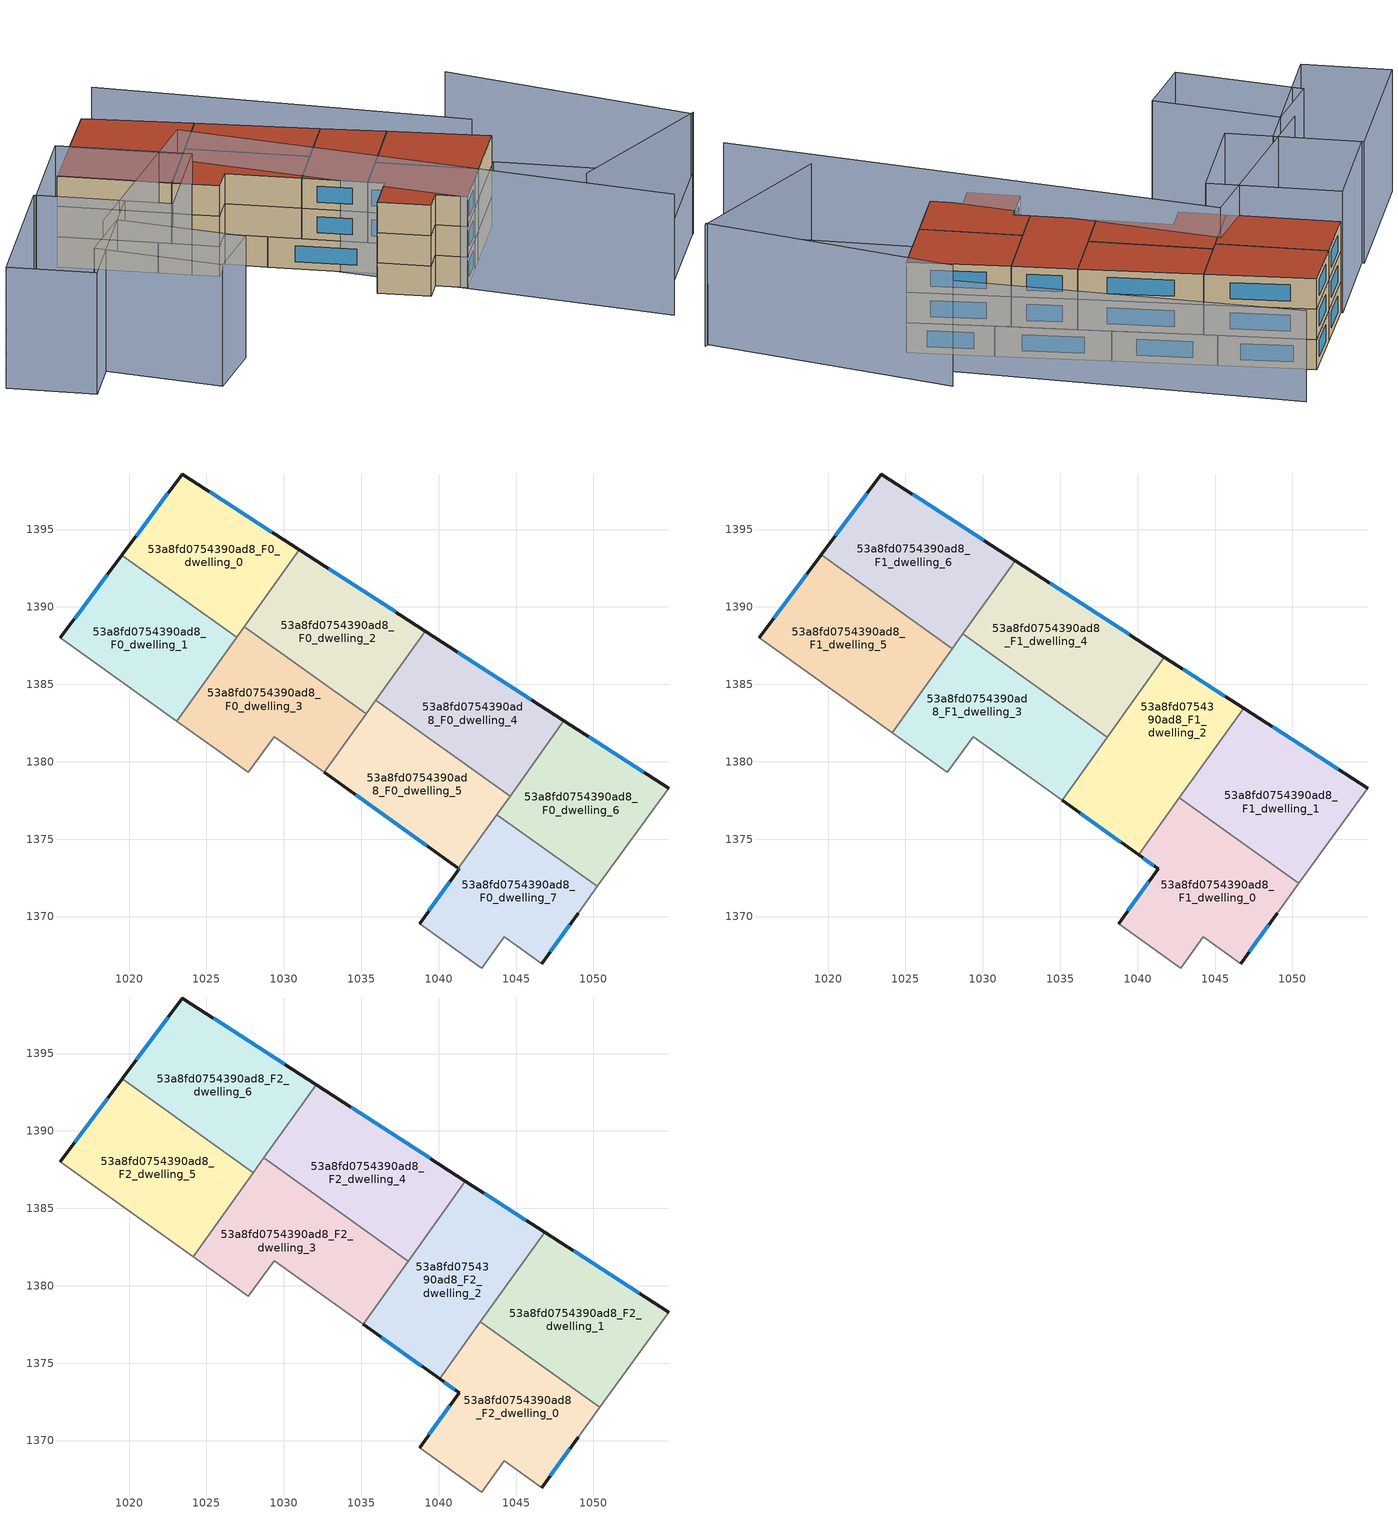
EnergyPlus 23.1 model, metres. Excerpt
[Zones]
53a8fd0754390ad8_F0_dwelling_0
 floor ground (EU_floor_Construction): 1031.01,1393.69 1026.97,1388.03 1019.54,1393.34 1023.43,1398.59 z0
 wall outside (EU_wall_Construction): 1031.01,1393.69 1023.43,1398.59 1019.54,1393.34 z0:3
 wall to 53a8fd0754390ad8_F0_dwelling_1 (EU_wall_Construction): 1019.54,1393.34 1026.97,1388.03 z0:3
 wall to 53a8fd0754390ad8_F0_dwelling_2 (EU_wall_Construction): 1027.46,1388.72 1031.01,1393.69 z0:3
 wall to 53a8fd0754390ad8_F0_dwelling_3 (EU_wall_Construction): 1026.97,1388.03 1027.46,1388.72 z0:3
 window (EU_Window_Construction): 1022.52,1397.35 1020.45,1394.57 / 1029.23,1394.84 1025.21,1397.44 z0.7:2.3
53a8fd0754390ad8_F0_dwelling_1
 floor ground (EU_floor_Construction): 1026.97,1388.03 1023.1,1382.62 1015.57,1388 1019.54,1393.34 z0
 wall outside (EU_wall_Construction): 1019.54,1393.34 1015.57,1388 z0:3
 wall adiabatic (EU_wall_Construction): 1015.57,1388 1023.1,1382.62 z0:3
 wall to 53a8fd0754390ad8_F0_dwelling_3 (EU_wall_Construction): 1023.1,1382.62 1026.97,1388.03 z0:3
 window (EU_Window_Construction): 1018.61,1392.09 1016.5,1389.25 z0.7:2.3
 ceiling adiabatic (EU_roof_Construction): 1023.1,1382.62 1026.97,1388.03 1019.54,1393.34 1015.57,1388 z3
53a8fd0754390ad8_F0_dwelling_2
 floor ground (EU_floor_Construction): 1039.13,1388.44 1035.32,1383.11 1027.46,1388.72 1031.01,1393.69 z0
 wall outside (EU_wall_Construction): 1039.13,1388.44 1031.01,1393.69 z0:3
 wall to 53a8fd0754390ad8_F0_dwelling_3 (EU_wall_Construction): 1027.46,1388.72 1035.32,1383.11 z0:3
 wall to 53a8fd0754390ad8_F0_dwelling_4 (EU_wall_Construction): 1035.94,1383.98 1039.13,1388.44 z0:3
 wall to 53a8fd0754390ad8_F0_dwelling_5 (EU_wall_Construction): 1035.32,1383.11 1035.94,1383.98 z0:3
 window (EU_Window_Construction): 1037.22,1389.68 1032.92,1392.46 z0.7:2.3
53a8fd0754390ad8_F0_dwelling_3
 floor ground (EU_floor_Construction): 1035.32,1383.11 1032.61,1379.32 1029.38,1381.62 1027.72,1379.32 1025.64,1380.79 1023.1,1382.62 1027.46,1388.72 z0
 wall adiabatic (EU_wall_Construction): 1023.1,1382.62 1025.64,1380.79 1027.72,1379.32 1029.38,1381.62 1032.61,1379.32 z0:3
 wall to 53a8fd0754390ad8_F0_dwelling_5 (EU_wall_Construction): 1032.61,1379.32 1035.32,1383.11 z0:3
53a8fd0754390ad8_F0_dwelling_4
 floor ground (EU_floor_Construction): 1048.09,1382.65 1044.61,1377.78 1035.94,1383.98 1039.13,1388.44 z0
 wall outside (EU_wall_Construction): 1048.09,1382.65 1039.13,1388.44 z0:3
 wall to 53a8fd0754390ad8_F0_dwelling_5 (EU_wall_Construction): 1035.94,1383.98 1044.61,1377.78 z0:3
 wall to 53a8fd0754390ad8_F0_dwelling_6 (EU_wall_Construction): 1044.61,1377.78 1048.09,1382.65 z0:3
 window (EU_Window_Construction): 1045.99,1384.01 1041.23,1387.08 z0.7:2.3
 ceiling adiabatic (EU_roof_Construction): 1044.61,1377.78 1048.09,1382.65 1046.84,1383.46 1043.4,1378.65 z3
53a8fd0754390ad8_F0_dwelling_5
 floor ground (EU_floor_Construction): 1044.61,1377.78 1041.28,1373.11 1032.61,1379.32 1035.94,1383.98 z0
 wall outside (EU_wall_Construction): 1032.61,1379.32 1041.28,1373.11 z0:3
 wall to 53a8fd0754390ad8_F0_dwelling_7 (EU_wall_Construction): 1041.28,1373.11 1043.76,1376.59 z0:3
 wall to 53a8fd0754390ad8_F0_dwelling_6 (EU_wall_Construction): 1043.76,1376.59 1044.61,1377.78 z0:3
 window (EU_Window_Construction): 1034.64,1377.86 1039.24,1374.57 z0.7:2.3
53a8fd0754390ad8_F0_dwelling_6
 floor ground (EU_floor_Construction): 1054.85,1378.29 1050.26,1371.95 1043.76,1376.59 1048.09,1382.65 z0
 wall outside (EU_wall_Construction): 1054.85,1378.29 1048.09,1382.65 z0:3
 wall adiabatic (EU_wall_Construction): 1050.26,1371.95 1054.85,1378.29 z0:3
 wall to 53a8fd0754390ad8_F0_dwelling_7 (EU_wall_Construction): 1043.76,1376.59 1050.26,1371.95 z0:3
 window (EU_Window_Construction): 1053.26,1379.31 1049.68,1381.63 z0.7:2.3
53a8fd0754390ad8_F0_dwelling_7
 floor ground (EU_floor_Construction): 1050.26,1371.95 1049.01,1370.23 1046.67,1366.95 1044.22,1368.7 1042.77,1366.68 1038.78,1369.54 1041.33,1373.08 1041.28,1373.11 1043.76,1376.59 z0
 wall outside (EU_wall_Construction): 1041.28,1373.11 1041.33,1373.08 1038.78,1369.54 / 1046.67,1366.95 1049.01,1370.23 z0:3
 wall adiabatic (EU_wall_Construction): 1038.78,1369.54 1042.77,1366.68 1044.22,1368.7 1046.67,1366.95 / 1049.01,1370.23 1050.26,1371.95 z0:3
 window (EU_Window_Construction): 1040.73,1372.24 1039.37,1370.37 / 1041.29,1373.1 1041.32,1373.08 / 1047.22,1367.72 1048.46,1369.46 z0.7:2.3
53a8fd0754390ad8_F1_dwelling_0
 floor to 53a8fd0754390ad8_F0_dwelling_7 (EU_floor_Construction): 1050.26,1371.95 1049.01,1370.23 1046.67,1366.95 1044.22,1368.7 1042.77,1366.68 1038.78,1369.54 1041.33,1373.08 1041.28,1373.11 1043.76,1376.59 z3
 floor to 53a8fd0754390ad8_F0_dwelling_5 (EU_floor_Construction): 1043.91,1376.79 1041.28,1373.11 1040.06,1373.98 1042.69,1377.66 z3
 floor to 53a8fd0754390ad8_F0_dwelling_6 (EU_floor_Construction): 1050.4,1372.15 1050.26,1371.95 1043.76,1376.59 1043.91,1376.79 z3
 wall outside (EU_wall_Construction): 1040.06,1373.98 1041.33,1373.08 1038.78,1369.54 / 1046.67,1366.95 1049.01,1370.23 z3:6
 wall adiabatic (EU_wall_Construction): 1038.78,1369.54 1042.77,1366.68 1044.22,1368.7 1046.67,1366.95 / 1049.01,1370.23 1050.4,1372.15 z3:6
 wall to 53a8fd0754390ad8_F1_dwelling_1 (EU_wall_Construction): 1050.4,1372.15 1042.69,1377.66 z3:6
 wall to 53a8fd0754390ad8_F1_dwelling_2 (EU_wall_Construction): 1042.69,1377.66 1040.06,1373.98 z3:6
 window (EU_Window_Construction): 1040.73,1372.24 1039.37,1370.37 / 1040.36,1373.77 1041.03,1373.29 / 1047.22,1367.72 1048.46,1369.46 z3.7:5.3
53a8fd0754390ad8_F1_dwelling_1
 floor to 53a8fd0754390ad8_F0_dwelling_6 (EU_floor_Construction): 1054.85,1378.29 1050.4,1372.15 1043.91,1376.79 1048.09,1382.65 z3
 floor to 53a8fd0754390ad8_F0_dwelling_5 (EU_floor_Construction): 1044.61,1377.78 1043.91,1376.79 1042.69,1377.66 1043.4,1378.65 z3
 floor adiabatic (EU_floor_Construction): 1048.09,1382.65 1044.61,1377.78 1043.4,1378.65 1046.84,1383.46 z3
 wall outside (EU_wall_Construction): 1054.85,1378.29 1046.84,1383.46 z3:6
 wall adiabatic (EU_wall_Construction): 1050.4,1372.15 1054.85,1378.29 z3:6
 wall to 53a8fd0754390ad8_F1_dwelling_2 (EU_wall_Construction): 1046.84,1383.46 1042.69,1377.66 z3:6
 window (EU_Window_Construction): 1052.97,1379.5 1048.72,1382.25 z3.7:5.3
53a8fd0754390ad8_F1_dwelling_2
 floor to 53a8fd0754390ad8_F0_dwelling_4 (EU_floor_Construction): 1046.84,1383.46 1043.4,1378.65 1038.46,1382.18 1041.73,1386.76 z3
 floor to 53a8fd0754390ad8_F0_dwelling_5 (EU_floor_Construction): 1043.4,1378.65 1040.06,1373.98 1035.12,1377.51 1038.46,1382.18 z3
 wall outside (EU_wall_Construction): 1046.84,1383.46 1041.73,1386.76 / 1035.12,1377.51 1040.06,1373.98 z3:6
 wall to 53a8fd0754390ad8_F1_dwelling_4 (EU_wall_Construction): 1041.73,1386.76 1038.03,1381.59 z3:6
 wall to 53a8fd0754390ad8_F1_dwelling_3 (EU_wall_Construction): 1038.03,1381.59 1035.12,1377.51 z3:6
 window (EU_Window_Construction): 1045.64,1384.24 1042.93,1385.99 / 1036.28,1376.69 1038.9,1374.81 z3.7:5.3
53a8fd0754390ad8_F1_dwelling_3
 floor to 53a8fd0754390ad8_F0_dwelling_3 (EU_floor_Construction): 1035.32,1383.11 1032.61,1379.32 1029.38,1381.62 1027.72,1379.32 1025.64,1380.79 1024.14,1381.87 1028.5,1387.98 z3
 floor to 53a8fd0754390ad8_F0_dwelling_5 (EU_floor_Construction): 1038.03,1381.59 1035.12,1377.51 1032.61,1379.32 1035.32,1383.11 1035.52,1383.39 z3
 floor to 53a8fd0754390ad8_F0_dwelling_2 (EU_floor_Construction): 1035.52,1383.39 1035.32,1383.11 1028.5,1387.98 1028.7,1388.25 z3
 wall adiabatic (EU_wall_Construction): 1024.14,1381.87 1025.64,1380.79 1027.72,1379.32 1029.38,1381.62 1035.12,1377.51 z3:6
 wall to 53a8fd0754390ad8_F1_dwelling_4 (EU_wall_Construction): 1038.03,1381.59 1028.7,1388.25 z3:6
 wall to 53a8fd0754390ad8_F1_dwelling_5 (EU_wall_Construction): 1028.02,1387.3 1024.14,1381.87 z3:6
 wall to 53a8fd0754390ad8_F1_dwelling_6 (EU_wall_Construction): 1028.7,1388.25 1028.02,1387.3 z3:6
53a8fd0754390ad8_F1_dwelling_4
 floor to 53a8fd0754390ad8_F0_dwelling_2 (EU_floor_Construction): 1039.13,1388.44 1035.52,1383.39 1028.7,1388.25 1032.09,1392.99 z3
 floor to 53a8fd0754390ad8_F0_dwelling_4 (EU_floor_Construction): 1041.73,1386.76 1038.46,1382.18 1035.94,1383.98 1039.13,1388.44 z3
 floor to 53a8fd0754390ad8_F0_dwelling_5 (EU_floor_Construction): 1038.46,1382.18 1038.03,1381.59 1035.52,1383.39 1035.94,1383.98 z3
 wall outside (EU_wall_Construction): 1041.73,1386.76 1032.09,1393 z3:6
 wall to 53a8fd0754390ad8_F1_dwelling_6 (EU_wall_Construction): 1032.09,1393 1028.7,1388.25 z3:6
 window (EU_Window_Construction): 1039.47,1388.23 1034.35,1391.53 z3.7:5.3
53a8fd0754390ad8_F1_dwelling_5
 floor to 53a8fd0754390ad8_F0_dwelling_0 (EU_floor_Construction): 1026.98,1388.05 1026.97,1388.03 1019.54,1393.34 1019.55,1393.36 z3
 floor to 53a8fd0754390ad8_F0_dwelling_3 (EU_floor_Construction): 1028.02,1387.3 1024.14,1381.87 1023.1,1382.62 1026.98,1388.05 z3
 floor adiabatic (EU_floor_Construction): 1026.98,1388.05 1023.1,1382.62 1015.57,1388 1019.54,1393.34 1026.97,1388.03 z3
 wall outside (EU_wall_Construction): 1019.55,1393.36 1015.57,1388 z3:6
 wall to 53a8fd0754390ad8_F1_dwelling_6 (EU_wall_Construction): 1028.02,1387.3 1019.55,1393.36 z3:6
 wall adiabatic (EU_wall_Construction): 1015.57,1388 1024.14,1381.87 z3:6
 window (EU_Window_Construction): 1018.62,1392.1 1016.51,1389.25 z3.7:5.3
53a8fd0754390ad8_F1_dwelling_6
 floor to 53a8fd0754390ad8_F0_dwelling_0 (EU_floor_Construction): 1031.01,1393.69 1026.98,1388.05 1019.55,1393.36 1023.43,1398.59 z3
 floor to 53a8fd0754390ad8_F0_dwelling_3 (EU_floor_Construction): 1028.5,1387.98 1028.02,1387.3 1026.98,1388.05 1027.46,1388.72 z3
 floor to 53a8fd0754390ad8_F0_dwelling_2 (EU_floor_Construction): 1032.09,1392.99 1028.5,1387.98 1027.46,1388.72 1031.01,1393.69 z3
 wall outside (EU_wall_Construction): 1032.09,1393 1023.43,1398.59 1019.55,1393.36 z3:6
 window (EU_Window_Construction): 1022.52,1397.36 1020.46,1394.58 / 1030.06,1394.31 1025.47,1397.27 z3.7:5.3
53a8fd0754390ad8_F2_dwelling_0
 floor to 53a8fd0754390ad8_F1_dwelling_0 (EU_floor_Construction): 1050.4,1372.15 1049.01,1370.23 1046.67,1366.95 1044.22,1368.7 1042.77,1366.68 1038.78,1369.54 1041.33,1373.08 1040.06,1373.98 1042.69,1377.66 z6
 wall outside (EU_wall_Construction): 1040.06,1373.98 1041.33,1373.08 1038.78,1369.54 / 1046.67,1366.95 1049.01,1370.23 z6:9
 wall adiabatic (EU_wall_Construction): 1038.78,1369.54 1042.77,1366.68 1044.22,1368.7 1046.67,1366.95 / 1049.01,1370.23 1050.4,1372.15 z6:9
 wall to 53a8fd0754390ad8_F2_dwelling_1 (EU_wall_Construction): 1050.4,1372.15 1042.69,1377.66 z6:9
 wall to 53a8fd0754390ad8_F2_dwelling_2 (EU_wall_Construction): 1042.69,1377.66 1040.06,1373.98 z6:9
 window (EU_Window_Construction): 1040.73,1372.24 1039.37,1370.37 / 1040.36,1373.77 1041.03,1373.29 / 1047.22,1367.72 1048.46,1369.46 z6.7:8.3
 roof outside (EU_roof_Construction): 1046.67,1366.95 1049.01,1370.23 1050.4,1372.15 1042.69,1377.66 1040.06,1373.98 1041.33,1373.08 1038.78,1369.54 1042.77,1366.68 1044.22,1368.7 z9
53a8fd0754390ad8_F2_dwelling_1
 floor to 53a8fd0754390ad8_F1_dwelling_1 (EU_floor_Construction): 1054.85,1378.29 1050.4,1372.15 1042.69,1377.66 1046.84,1383.46 z6
 wall outside (EU_wall_Construction): 1054.85,1378.29 1046.84,1383.46 z6:9
 wall adiabatic (EU_wall_Construction): 1050.4,1372.15 1054.85,1378.29 z6:9
 wall to 53a8fd0754390ad8_F2_dwelling_2 (EU_wall_Construction): 1046.84,1383.46 1042.69,1377.66 z6:9
 window (EU_Window_Construction): 1052.97,1379.5 1048.72,1382.25 z6.7:8.3
 roof outside (EU_roof_Construction): 1050.4,1372.15 1054.85,1378.29 1046.84,1383.46 1042.69,1377.66 z9
53a8fd0754390ad8_F2_dwelling_2
 floor to 53a8fd0754390ad8_F1_dwelling_2 (EU_floor_Construction): 1046.84,1383.46 1040.06,1373.98 1035.12,1377.51 1041.73,1386.76 z6
 wall outside (EU_wall_Construction): 1046.84,1383.46 1041.73,1386.76 / 1035.12,1377.51 1040.06,1373.98 z6:9
 wall to 53a8fd0754390ad8_F2_dwelling_4 (EU_wall_Construction): 1041.73,1386.76 1038.03,1381.59 z6:9
 wall to 53a8fd0754390ad8_F2_dwelling_3 (EU_wall_Construction): 1038.03,1381.59 1035.12,1377.51 z6:9
 window (EU_Window_Construction): 1045.64,1384.24 1042.93,1385.99 / 1036.28,1376.69 1038.9,1374.81 z6.7:8.3
 roof outside (EU_roof_Construction): 1040.06,1373.98 1046.84,1383.46 1041.73,1386.76 1035.12,1377.51 z9
53a8fd0754390ad8_F2_dwelling_3
 floor to 53a8fd0754390ad8_F1_dwelling_3 (EU_floor_Construction): 1038.03,1381.59 1035.12,1377.51 1029.38,1381.62 1027.72,1379.32 1025.64,1380.79 1024.14,1381.87 1028.7,1388.25 z6
 wall adiabatic (EU_wall_Construction): 1024.14,1381.87 1025.64,1380.79 1027.72,1379.32 1029.38,1381.62 1035.12,1377.51 z6:9
 wall to 53a8fd0754390ad8_F2_dwelling_4 (EU_wall_Construction): 1038.03,1381.59 1028.7,1388.25 z6:9
 wall to 53a8fd0754390ad8_F2_dwelling_5 (EU_wall_Construction): 1028.02,1387.3 1024.14,1381.87 z6:9
 wall to 53a8fd0754390ad8_F2_dwelling_6 (EU_wall_Construction): 1028.7,1388.25 1028.02,1387.3 z6:9
 roof outside (EU_roof_Construction): 1035.12,1377.51 1038.03,1381.59 1028.7,1388.25 1024.14,1381.87 1025.64,1380.79 1027.72,1379.32 1029.38,1381.62 z9
53a8fd0754390ad8_F2_dwelling_4
 floor to 53a8fd0754390ad8_F1_dwelling_4 (EU_floor_Construction): 1041.73,1386.76 1038.03,1381.59 1028.7,1388.25 1032.09,1393 z6
 wall outside (EU_wall_Construction): 1041.73,1386.76 1032.09,1393 z6:9
 wall to 53a8fd0754390ad8_F2_dwelling_6 (EU_wall_Construction): 1032.09,1393 1028.7,1388.25 z6:9
 window (EU_Window_Construction): 1039.47,1388.23 1034.35,1391.53 z6.7:8.3
 roof outside (EU_roof_Construction): 1038.03,1381.59 1041.73,1386.76 1032.09,1393 1028.7,1388.25 z9
53a8fd0754390ad8_F2_dwelling_5
 floor to 53a8fd0754390ad8_F1_dwelling_5 (EU_floor_Construction): 1028.02,1387.3 1024.14,1381.87 1015.57,1388 1019.55,1393.36 z6
 wall outside (EU_wall_Construction): 1019.55,1393.36 1015.57,1388 z6:9
 wall to 53a8fd0754390ad8_F2_dwelling_6 (EU_wall_Construction): 1028.02,1387.3 1019.55,1393.36 z6:9
 wall adiabatic (EU_wall_Construction): 1015.57,1388 1024.14,1381.87 z6:9
 window (EU_Window_Construction): 1018.62,1392.1 1016.51,1389.25 z6.7:8.3
 roof outside (EU_roof_Construction): 1024.14,1381.87 1028.02,1387.3 1019.55,1393.36 1015.57,1388 z9
53a8fd0754390ad8_F2_dwelling_6
 floor to 53a8fd0754390ad8_F1_dwelling_6 (EU_floor_Construction): 1032.09,1393 1028.02,1387.3 1019.55,1393.36 1023.43,1398.59 z6
 wall outside (EU_wall_Construction): 1032.09,1393 1023.43,1398.59 1019.55,1393.36 z6:9
 window (EU_Window_Construction): 1022.52,1397.36 1020.46,1394.58 / 1030.06,1394.31 1025.47,1397.27 z6.7:8.3
 roof outside (EU_roof_Construction): 1028.02,1387.3 1032.09,1393 1023.43,1398.59 1019.55,1393.36 z9
shading: 1011.58,1370.98 1026.95,1386.34 / 1026.95,1386.34 1060.47,1352.79 / 1055.57,1360.67 1070.41,1368.58 / 1070.21,1368.29 1054.54,1386.95 / 1016.71,1357.09 1008.01,1365.71 / 1008.01,1365.71 1012.82,1370.56 / 1012.82,1370.56 1021.52,1361.93 / 1021.52,1361.93 1016.71,1357.09 / 1015.38,1374.11 1005.72,1360.69 / 1005.72,1360.69 998.94,1365.57 / 998.94,1365.57 1008.6,1378.99 / 1008.6,1378.99 1015.38,1374.11 / 1015.41,1388.11 1025.64,1380.8 / 1025.64,1380.8 1019,1371.51 / 1019,1371.51 1008.77,1378.83 / 1008.77,1378.83 1015.41,1388.11 z0:12; 1048.78,1369.9 1055.42,1379.07 / 1055.42,1379.07 1070.22,1368.35 / 1070.22,1368.35 1063.58,1359.19 / 1063.58,1359.19 1048.78,1369.9 z0:6; 1054.94,1382.39 1027.54,1404.59 z0:9
[Building]
EU S2 Campaign: North Axis=0; Terrain=City; Solar Distribution=FullExterior
[Site:Location]
Budapest.Ferenc.Liszt.Intl.AP: Latitude=47.437; Longitude=19.256; Time Zone=1; Elevation=185
[SizingPeriod:WeatherFileDays]
AnnualSizingPeriod: Begin Month=1; Begin Day of Month=1; End Month=12; End Day of Month=31; Day of Week for Start Day=Monday; Use Weather File Daylight Saving Period=No; Use Weather File Rain and Snow Indicators=No
[MATERIAL]
EU_InternalMass_Material: Roughness=MediumRough; Thickness=0.1; Conductivity=1; Density=1800; Specific Heat=900; Thermal Absorptance=0.9; Solar Absorptance=0.7; Visible Absorptance=0.7
[MATERIAL:NOMASS] Roughness=MediumRough; Thermal Absorptance=0.9; Solar Absorptance=0.7; Visible Absorptance=0.7
Name | Thermal Resistance
EU_wall_NoMass | 0.832559
EU_roof_NoMass | 1.39638
EU_floor_NoMass | 0.872794
[WINDOWMATERIAL:SIMPLEGLAZINGSYSTEM]
EU_Window_SimpleGlazing: UFactor=2.79869; Solar Heat Gain Coefficient=0.75; Visible Transmittance=0.75
[CONSTRUCTION]
EU_wall_Construction: EU_wall_NoMass
EU_roof_Construction: EU_roof_NoMass
EU_floor_Construction: EU_floor_NoMass
EU_Window_Construction: EU_Window_SimpleGlazing
EU_InternalMass_Construction: EU_InternalMass_Material
[ZONE] Type=1; Multiplier=1; Ceiling Height=autocalculate; Floor Area=autocalculate; Part of Total Floor Area=Yes
Name | Volume
53a8fd0754390ad8_F0_dwelling_0 | 183.475
53a8fd0754390ad8_F1_dwelling_0; 53a8fd0754390ad8_F2_dwelling_0 | 209.689
53a8fd0754390ad8_F0_dwelling_1 | 183.46
53a8fd0754390ad8_F1_dwelling_1; 53a8fd0754390ad8_F2_dwelling_1 | 209.7
53a8fd0754390ad8_F0_dwelling_2 | 183.477
53a8fd0754390ad8_F1_dwelling_2; 53a8fd0754390ad8_F2_dwelling_2 | 209.709
53a8fd0754390ad8_F0_dwelling_3 | 183.49
53a8fd0754390ad8_F1_dwelling_3; 53a8fd0754390ad8_F2_dwelling_3 | 209.668
53a8fd0754390ad8_F0_dwelling_4 | 183.473
53a8fd0754390ad8_F1_dwelling_4; 53a8fd0754390ad8_F2_dwelling_4 | 209.701
53a8fd0754390ad8_F0_dwelling_5 | 183.458
53a8fd0754390ad8_F1_dwelling_5; 53a8fd0754390ad8_F2_dwelling_5 | 209.687
53a8fd0754390ad8_F0_dwelling_6 | 183.488
53a8fd0754390ad8_F1_dwelling_6; 53a8fd0754390ad8_F2_dwelling_6 | 209.698
53a8fd0754390ad8_F0_dwelling_7 | 183.496
[INTERNALMASS] Construction=EU_InternalMass_Construction
Name | Zone or ZoneList | Surface Area
53a8fd0754390ad8_F0_dwelling_0_EU_InternalMass | 53a8fd0754390ad8_F0_dwelling_0 | 61.1608
53a8fd0754390ad8_F0_dwelling_1_EU_InternalMass | 53a8fd0754390ad8_F0_dwelling_1 | 61.1533
53a8fd0754390ad8_F0_dwelling_2_EU_InternalMass | 53a8fd0754390ad8_F0_dwelling_2 | 61.159
53a8fd0754390ad8_F0_dwelling_3_EU_InternalMass | 53a8fd0754390ad8_F0_dwelling_3 | 61.1631
53a8fd0754390ad8_F0_dwelling_4_EU_InternalMass | 53a8fd0754390ad8_F0_dwelling_4 | 61.1577
53a8fd0754390ad8_F0_dwelling_5_EU_InternalMass | 53a8fd0754390ad8_F0_dwelling_5 | 61.1526
53a8fd0754390ad8_F0_dwelling_6_EU_InternalMass | 53a8fd0754390ad8_F0_dwelling_6 | 61.1626
53a8fd0754390ad8_F0_dwelling_7_EU_InternalMass | 53a8fd0754390ad8_F0_dwelling_7 | 61.1651
53a8fd0754390ad8_F1_dwelling_0_EU_InternalMass | 53a8fd0754390ad8_F1_dwelling_0 | 69.8967
53a8fd0754390ad8_F1_dwelling_1_EU_InternalMass | 53a8fd0754390ad8_F1_dwelling_1 | 69.8989
53a8fd0754390ad8_F1_dwelling_2_EU_InternalMass | 53a8fd0754390ad8_F1_dwelling_2 | 69.9031
53a8fd0754390ad8_F1_dwelling_3_EU_InternalMass | 53a8fd0754390ad8_F1_dwelling_3 | 69.8899
53a8fd0754390ad8_F1_dwelling_4_EU_InternalMass | 53a8fd0754390ad8_F1_dwelling_4 | 69.8964
53a8fd0754390ad8_F1_dwelling_5_EU_InternalMass | 53a8fd0754390ad8_F1_dwelling_5 | 69.8983
53a8fd0754390ad8_F1_dwelling_6_EU_InternalMass | 53a8fd0754390ad8_F1_dwelling_6 | 69.896
53a8fd0754390ad8_F2_dwelling_0_EU_InternalMass | 53a8fd0754390ad8_F2_dwelling_0 | 69.8967
53a8fd0754390ad8_F2_dwelling_1_EU_InternalMass | 53a8fd0754390ad8_F2_dwelling_1 | 69.8989
53a8fd0754390ad8_F2_dwelling_2_EU_InternalMass | 53a8fd0754390ad8_F2_dwelling_2 | 69.9031
53a8fd0754390ad8_F2_dwelling_3_EU_InternalMass | 53a8fd0754390ad8_F2_dwelling_3 | 69.8899
53a8fd0754390ad8_F2_dwelling_4_EU_InternalMass | 53a8fd0754390ad8_F2_dwelling_4 | 69.8964
53a8fd0754390ad8_F2_dwelling_5_EU_InternalMass | 53a8fd0754390ad8_F2_dwelling_5 | 69.8983
53a8fd0754390ad8_F2_dwelling_6_EU_InternalMass | 53a8fd0754390ad8_F2_dwelling_6 | 69.896
[OTHEREQUIPMENT] Fuel Type=Electricity; Design Level Calculation Method=Watts/Area; Power per Zone Floor Area=1; Fraction Latent=0; Fraction Radiant=0; Fraction Lost=0; Carbon Dioxide Generation Rate=0; EndUse Subcategory=EU_Step8_InternalGains
Name | Zone or ZoneList or Space or SpaceList | Schedule
EU_Step8_InternalGain_53a8fd0754390ad8_F0_dwelling_0_f000 | 53a8fd0754390ad8_F0_dwelling_0 | EU_Step8_GainSchedule_53a8fd0754390ad8_F0_dwelling_0_f000
EU_Step8_InternalGain_53a8fd0754390ad8_F0_dwelling_1_f000 | 53a8fd0754390ad8_F0_dwelling_1 | EU_Step8_GainSchedule_53a8fd0754390ad8_F0_dwelling_1_f000
EU_Step8_InternalGain_53a8fd0754390ad8_F0_dwelling_2_f000 | 53a8fd0754390ad8_F0_dwelling_2 | EU_Step8_GainSchedule_53a8fd0754390ad8_F0_dwelling_2_f000
EU_Step8_InternalGain_53a8fd0754390ad8_F0_dwelling_3_f000 | 53a8fd0754390ad8_F0_dwelling_3 | EU_Step8_GainSchedule_53a8fd0754390ad8_F0_dwelling_3_f000
EU_Step8_InternalGain_53a8fd0754390ad8_F0_dwelling_4_f000 | 53a8fd0754390ad8_F0_dwelling_4 | EU_Step8_GainSchedule_53a8fd0754390ad8_F0_dwelling_4_f000
EU_Step8_InternalGain_53a8fd0754390ad8_F0_dwelling_5_f000 | 53a8fd0754390ad8_F0_dwelling_5 | EU_Step8_GainSchedule_53a8fd0754390ad8_F0_dwelling_5_f000
EU_Step8_InternalGain_53a8fd0754390ad8_F0_dwelling_6_f000 | 53a8fd0754390ad8_F0_dwelling_6 | EU_Step8_GainSchedule_53a8fd0754390ad8_F0_dwelling_6_f000
EU_Step8_InternalGain_53a8fd0754390ad8_F0_dwelling_7_f000 | 53a8fd0754390ad8_F0_dwelling_7 | EU_Step8_GainSchedule_53a8fd0754390ad8_F0_dwelling_7_f000
EU_Step8_InternalGain_53a8fd0754390ad8_F1_dwelling_0_f000 | 53a8fd0754390ad8_F1_dwelling_0 | EU_Step8_GainSchedule_53a8fd0754390ad8_F1_dwelling_0_f000
EU_Step8_InternalGain_53a8fd0754390ad8_F1_dwelling_1_f000 | 53a8fd0754390ad8_F1_dwelling_1 | EU_Step8_GainSchedule_53a8fd0754390ad8_F1_dwelling_1_f000
EU_Step8_InternalGain_53a8fd0754390ad8_F1_dwelling_2_f000 | 53a8fd0754390ad8_F1_dwelling_2 | EU_Step8_GainSchedule_53a8fd0754390ad8_F1_dwelling_2_f000
EU_Step8_InternalGain_53a8fd0754390ad8_F1_dwelling_3_f000 | 53a8fd0754390ad8_F1_dwelling_3 | EU_Step8_GainSchedule_53a8fd0754390ad8_F1_dwelling_3_f000
EU_Step8_InternalGain_53a8fd0754390ad8_F1_dwelling_4_f000 | 53a8fd0754390ad8_F1_dwelling_4 | EU_Step8_GainSchedule_53a8fd0754390ad8_F1_dwelling_4_f000
EU_Step8_InternalGain_53a8fd0754390ad8_F1_dwelling_5_f000 | 53a8fd0754390ad8_F1_dwelling_5 | EU_Step8_GainSchedule_53a8fd0754390ad8_F1_dwelling_5_f000
EU_Step8_InternalGain_53a8fd0754390ad8_F1_dwelling_6_f000 | 53a8fd0754390ad8_F1_dwelling_6 | EU_Step8_GainSchedule_53a8fd0754390ad8_F1_dwelling_6_f000
EU_Step8_InternalGain_53a8fd0754390ad8_F2_dwelling_0_f000 | 53a8fd0754390ad8_F2_dwelling_0 | EU_Step8_GainSchedule_53a8fd0754390ad8_F2_dwelling_0_f000
EU_Step8_InternalGain_53a8fd0754390ad8_F2_dwelling_1_f000 | 53a8fd0754390ad8_F2_dwelling_1 | EU_Step8_GainSchedule_53a8fd0754390ad8_F2_dwelling_1_f000
EU_Step8_InternalGain_53a8fd0754390ad8_F2_dwelling_2_f000 | 53a8fd0754390ad8_F2_dwelling_2 | EU_Step8_GainSchedule_53a8fd0754390ad8_F2_dwelling_2_f000
EU_Step8_InternalGain_53a8fd0754390ad8_F2_dwelling_3_f000 | 53a8fd0754390ad8_F2_dwelling_3 | EU_Step8_GainSchedule_53a8fd0754390ad8_F2_dwelling_3_f000
EU_Step8_InternalGain_53a8fd0754390ad8_F2_dwelling_4_f000 | 53a8fd0754390ad8_F2_dwelling_4 | EU_Step8_GainSchedule_53a8fd0754390ad8_F2_dwelling_4_f000
EU_Step8_InternalGain_53a8fd0754390ad8_F2_dwelling_5_f000 | 53a8fd0754390ad8_F2_dwelling_5 | EU_Step8_GainSchedule_53a8fd0754390ad8_F2_dwelling_5_f000
EU_Step8_InternalGain_53a8fd0754390ad8_F2_dwelling_6_f000 | 53a8fd0754390ad8_F2_dwelling_6 | EU_Step8_GainSchedule_53a8fd0754390ad8_F2_dwelling_6_f000
[ZONEVENTILATION:DESIGNFLOWRATE] Schedule=EU_AlwaysOn; Design Flow Rate Calculation Method=AirChanges/Hour; Air Changes per Hour=0.475469; Ventilation Type=Natural; Fan Pressure Rise=0; Fan Total Efficiency=1; Constant Term Coefficient=1; Temperature Term Coefficient=0; Velocity Term Coefficient=0; Velocity Squared Term Coefficient=0; Minimum Indoor Temperature=-100; Maximum Indoor Temperature=100; Delta Temperature=-100; Minimum Outdoor Temperature=-100; Maximum Outdoor Temperature=100; Maximum Wind Speed=40
Name | Zone or ZoneList or Space or SpaceList
EU_ConstantAir_53a8fd0754390ad8_F0_dwelling_0 | 53a8fd0754390ad8_F0_dwelling_0
EU_ConstantAir_53a8fd0754390ad8_F0_dwelling_1 | 53a8fd0754390ad8_F0_dwelling_1
EU_ConstantAir_53a8fd0754390ad8_F0_dwelling_2 | 53a8fd0754390ad8_F0_dwelling_2
EU_ConstantAir_53a8fd0754390ad8_F0_dwelling_3 | 53a8fd0754390ad8_F0_dwelling_3
EU_ConstantAir_53a8fd0754390ad8_F0_dwelling_4 | 53a8fd0754390ad8_F0_dwelling_4
EU_ConstantAir_53a8fd0754390ad8_F0_dwelling_5 | 53a8fd0754390ad8_F0_dwelling_5
EU_ConstantAir_53a8fd0754390ad8_F0_dwelling_6 | 53a8fd0754390ad8_F0_dwelling_6
EU_ConstantAir_53a8fd0754390ad8_F0_dwelling_7 | 53a8fd0754390ad8_F0_dwelling_7
EU_ConstantAir_53a8fd0754390ad8_F1_dwelling_0 | 53a8fd0754390ad8_F1_dwelling_0
EU_ConstantAir_53a8fd0754390ad8_F1_dwelling_1 | 53a8fd0754390ad8_F1_dwelling_1
EU_ConstantAir_53a8fd0754390ad8_F1_dwelling_2 | 53a8fd0754390ad8_F1_dwelling_2
EU_ConstantAir_53a8fd0754390ad8_F1_dwelling_3 | 53a8fd0754390ad8_F1_dwelling_3
EU_ConstantAir_53a8fd0754390ad8_F1_dwelling_4 | 53a8fd0754390ad8_F1_dwelling_4
EU_ConstantAir_53a8fd0754390ad8_F1_dwelling_5 | 53a8fd0754390ad8_F1_dwelling_5
EU_ConstantAir_53a8fd0754390ad8_F1_dwelling_6 | 53a8fd0754390ad8_F1_dwelling_6
EU_ConstantAir_53a8fd0754390ad8_F2_dwelling_0 | 53a8fd0754390ad8_F2_dwelling_0
EU_ConstantAir_53a8fd0754390ad8_F2_dwelling_1 | 53a8fd0754390ad8_F2_dwelling_1
EU_ConstantAir_53a8fd0754390ad8_F2_dwelling_2 | 53a8fd0754390ad8_F2_dwelling_2
EU_ConstantAir_53a8fd0754390ad8_F2_dwelling_3 | 53a8fd0754390ad8_F2_dwelling_3
EU_ConstantAir_53a8fd0754390ad8_F2_dwelling_4 | 53a8fd0754390ad8_F2_dwelling_4
EU_ConstantAir_53a8fd0754390ad8_F2_dwelling_5 | 53a8fd0754390ad8_F2_dwelling_5
EU_ConstantAir_53a8fd0754390ad8_F2_dwelling_6 | 53a8fd0754390ad8_F2_dwelling_6
[HVACTEMPLATE:THERMOSTAT] Constant Heating Setpoint=20; Constant Cooling Setpoint=50
EU_HeatOnly_53a8fd0754390ad8_F0_dwelling_0; EU_HeatOnly_53a8fd0754390ad8_F0_dwelling_1; EU_HeatOnly_53a8fd0754390ad8_F0_dwelling_2; EU_HeatOnly_53a8fd0754390ad8_F0_dwelling_3; EU_HeatOnly_53a8fd0754390ad8_F0_dwelling_4; EU_HeatOnly_53a8fd0754390ad8_F0_dwelling_5; EU_HeatOnly_53a8fd0754390ad8_F0_dwelling_6; EU_HeatOnly_53a8fd0754390ad8_F0_dwelling_7; EU_HeatOnly_53a8fd0754390ad8_F1_dwelling_0; EU_HeatOnly_53a8fd0754390ad8_F1_dwelling_1; EU_HeatOnly_53a8fd0754390ad8_F1_dwelling_2; EU_HeatOnly_53a8fd0754390ad8_F1_dwelling_3; EU_HeatOnly_53a8fd0754390ad8_F1_dwelling_4; EU_HeatOnly_53a8fd0754390ad8_F1_dwelling_5; EU_HeatOnly_53a8fd0754390ad8_F1_dwelling_6; EU_HeatOnly_53a8fd0754390ad8_F2_dwelling_0; EU_HeatOnly_53a8fd0754390ad8_F2_dwelling_1; EU_HeatOnly_53a8fd0754390ad8_F2_dwelling_2; EU_HeatOnly_53a8fd0754390ad8_F2_dwelling_3; EU_HeatOnly_53a8fd0754390ad8_F2_dwelling_4; EU_HeatOnly_53a8fd0754390ad8_F2_dwelling_5; EU_HeatOnly_53a8fd0754390ad8_F2_dwelling_6
[HVACTEMPLATE:ZONE:IDEALLOADSAIRSYSTEM] System Availability Schedule=EU_AlwaysOn; Maximum Heating Supply Air Temperature=50; Minimum Cooling Supply Air Temperature=13; Maximum Heating Supply Air Humidity Ratio=0.0156; Minimum Cooling Supply Air Humidity Ratio=0.0077; Heating Limit=NoLimit; Cooling Limit=NoLimit; Heating Availability Schedule=EU_AlwaysOn; Cooling Availability Schedule=EU_CoolingOff; Dehumidification Control Type=ConstantSensibleHeatRatio; Cooling Sensible Heat Ratio=0.7; Dehumidification Setpoint=60; Humidification Control Type=None; Humidification Setpoint=30; Outdoor Air Method=None; Outdoor Air Flow Rate per Person=0.00944; Outdoor Air Flow Rate per Zone Floor Area=0; Outdoor Air Flow Rate per Zone=0; Demand Controlled Ventilation Type=None; Outdoor Air Economizer Type=NoEconomizer; Heat Recovery Type=None; Sensible Heat Recovery Effectiveness=0.7; Latent Heat Recovery Effectiveness=0.65
Name | Template Thermostat
53a8fd0754390ad8_F0_dwelling_0 | EU_HeatOnly_53a8fd0754390ad8_F0_dwelling_0
53a8fd0754390ad8_F0_dwelling_1 | EU_HeatOnly_53a8fd0754390ad8_F0_dwelling_1
53a8fd0754390ad8_F0_dwelling_2 | EU_HeatOnly_53a8fd0754390ad8_F0_dwelling_2
53a8fd0754390ad8_F0_dwelling_3 | EU_HeatOnly_53a8fd0754390ad8_F0_dwelling_3
53a8fd0754390ad8_F0_dwelling_4 | EU_HeatOnly_53a8fd0754390ad8_F0_dwelling_4
53a8fd0754390ad8_F0_dwelling_5 | EU_HeatOnly_53a8fd0754390ad8_F0_dwelling_5
53a8fd0754390ad8_F0_dwelling_6 | EU_HeatOnly_53a8fd0754390ad8_F0_dwelling_6
53a8fd0754390ad8_F0_dwelling_7 | EU_HeatOnly_53a8fd0754390ad8_F0_dwelling_7
53a8fd0754390ad8_F1_dwelling_0 | EU_HeatOnly_53a8fd0754390ad8_F1_dwelling_0
53a8fd0754390ad8_F1_dwelling_1 | EU_HeatOnly_53a8fd0754390ad8_F1_dwelling_1
53a8fd0754390ad8_F1_dwelling_2 | EU_HeatOnly_53a8fd0754390ad8_F1_dwelling_2
53a8fd0754390ad8_F1_dwelling_3 | EU_HeatOnly_53a8fd0754390ad8_F1_dwelling_3
53a8fd0754390ad8_F1_dwelling_4 | EU_HeatOnly_53a8fd0754390ad8_F1_dwelling_4
53a8fd0754390ad8_F1_dwelling_5 | EU_HeatOnly_53a8fd0754390ad8_F1_dwelling_5
53a8fd0754390ad8_F1_dwelling_6 | EU_HeatOnly_53a8fd0754390ad8_F1_dwelling_6
53a8fd0754390ad8_F2_dwelling_0 | EU_HeatOnly_53a8fd0754390ad8_F2_dwelling_0
53a8fd0754390ad8_F2_dwelling_1 | EU_HeatOnly_53a8fd0754390ad8_F2_dwelling_1
53a8fd0754390ad8_F2_dwelling_2 | EU_HeatOnly_53a8fd0754390ad8_F2_dwelling_2
53a8fd0754390ad8_F2_dwelling_3 | EU_HeatOnly_53a8fd0754390ad8_F2_dwelling_3
53a8fd0754390ad8_F2_dwelling_4 | EU_HeatOnly_53a8fd0754390ad8_F2_dwelling_4
53a8fd0754390ad8_F2_dwelling_5 | EU_HeatOnly_53a8fd0754390ad8_F2_dwelling_5
53a8fd0754390ad8_F2_dwelling_6 | EU_HeatOnly_53a8fd0754390ad8_F2_dwelling_6
[SIZING:ZONE] Zone Cooling Design Supply Air Temperature Input Method=SupplyAirTemperature; Zone Cooling Design Supply Air Temperature=13; Zone Heating Design Supply Air Temperature Input Method=SupplyAirTemperature; Zone Heating Design Supply Air Temperature=50; Zone Cooling Design Supply Air Humidity Ratio=0.008; Zone Heating Design Supply Air Humidity Ratio=0.008; Cooling Design Air Flow Method=DesignDay; Cooling Design Air Flow Rate=0; Cooling Minimum Air Flow per Zone Floor Area=0.000762; Cooling Minimum Air Flow=0; Cooling Minimum Air Flow Fraction=0.2; Heating Design Air Flow Method=DesignDay; Heating Design Air Flow Rate=0; Heating Maximum Air Flow per Zone Floor Area=0.002032; Heating Maximum Air Flow=0.141576; Heating Maximum Air Flow Fraction=0.3; Account for Dedicated Outdoor Air System=No; Dedicated Outdoor Air System Control Strategy=NeutralSupplyAir; Dedicated Outdoor Air Low Setpoint Temperature for Design=autosize; Dedicated Outdoor Air High Setpoint Temperature for Design=autosize; Zone Load Sizing Method=Sensible Load Only No Latent Load; Zone Latent Cooling Design Supply Air Humidity Ratio Input Method=HumidityRatioDifference; Zone Cooling Design Supply Air Humidity Ratio Difference=0.005; Zone Latent Heating Design Supply Air Humidity Ratio Input Method=HumidityRatioDifference; Zone Humidification Design Supply Air Humidity Ratio Difference=0.005
53a8fd0754390ad8_F0_dwelling_0; 53a8fd0754390ad8_F0_dwelling_1; 53a8fd0754390ad8_F0_dwelling_2; 53a8fd0754390ad8_F0_dwelling_3; 53a8fd0754390ad8_F0_dwelling_4; 53a8fd0754390ad8_F0_dwelling_5; 53a8fd0754390ad8_F0_dwelling_6; 53a8fd0754390ad8_F0_dwelling_7; 53a8fd0754390ad8_F1_dwelling_0; 53a8fd0754390ad8_F1_dwelling_1; 53a8fd0754390ad8_F1_dwelling_2; 53a8fd0754390ad8_F1_dwelling_3; 53a8fd0754390ad8_F1_dwelling_4; 53a8fd0754390ad8_F1_dwelling_5; 53a8fd0754390ad8_F1_dwelling_6; 53a8fd0754390ad8_F2_dwelling_0; 53a8fd0754390ad8_F2_dwelling_1; 53a8fd0754390ad8_F2_dwelling_2; 53a8fd0754390ad8_F2_dwelling_3; 53a8fd0754390ad8_F2_dwelling_4; 53a8fd0754390ad8_F2_dwelling_5; 53a8fd0754390ad8_F2_dwelling_6
[SCHEDULE:CONSTANT]
Name | Hourly Value
EU_AlwaysOn | 1
EU_CoolingOff | 0
[SCHEDULE:FILE] Column Number=1; Rows to Skip at Top=0; Number of Hours of Data=8760; Column Separator=Comma; Interpolate to Timestep=No; Minutes per Item=60; Adjust Schedule for Daylight Savings=Yes
Name | File
EU_Step8_GainSchedule_53a8fd0754390ad8_F0_dwelling_0_f000 | ../../schedules/53a8fd0754390ad8/53a8fd0754390ad8_F0_dwelling_0_f000_gain.csv
EU_Step8_GainSchedule_53a8fd0754390ad8_F0_dwelling_1_f000 | ../../schedules/53a8fd0754390ad8/53a8fd0754390ad8_F0_dwelling_1_f000_gain.csv
EU_Step8_GainSchedule_53a8fd0754390ad8_F0_dwelling_2_f000 | ../../schedules/53a8fd0754390ad8/53a8fd0754390ad8_F0_dwelling_2_f000_gain.csv
EU_Step8_GainSchedule_53a8fd0754390ad8_F0_dwelling_3_f000 | ../../schedules/53a8fd0754390ad8/53a8fd0754390ad8_F0_dwelling_3_f000_gain.csv
EU_Step8_GainSchedule_53a8fd0754390ad8_F0_dwelling_4_f000 | ../../schedules/53a8fd0754390ad8/53a8fd0754390ad8_F0_dwelling_4_f000_gain.csv
EU_Step8_GainSchedule_53a8fd0754390ad8_F0_dwelling_5_f000 | ../../schedules/53a8fd0754390ad8/53a8fd0754390ad8_F0_dwelling_5_f000_gain.csv
EU_Step8_GainSchedule_53a8fd0754390ad8_F0_dwelling_6_f000 | ../../schedules/53a8fd0754390ad8/53a8fd0754390ad8_F0_dwelling_6_f000_gain.csv
EU_Step8_GainSchedule_53a8fd0754390ad8_F0_dwelling_7_f000 | ../../schedules/53a8fd0754390ad8/53a8fd0754390ad8_F0_dwelling_7_f000_gain.csv
EU_Step8_GainSchedule_53a8fd0754390ad8_F1_dwelling_0_f000 | ../../schedules/53a8fd0754390ad8/53a8fd0754390ad8_F1_dwelling_0_f000_gain.csv
EU_Step8_GainSchedule_53a8fd0754390ad8_F1_dwelling_1_f000 | ../../schedules/53a8fd0754390ad8/53a8fd0754390ad8_F1_dwelling_1_f000_gain.csv
EU_Step8_GainSchedule_53a8fd0754390ad8_F1_dwelling_2_f000 | ../../schedules/53a8fd0754390ad8/53a8fd0754390ad8_F1_dwelling_2_f000_gain.csv
EU_Step8_GainSchedule_53a8fd0754390ad8_F1_dwelling_3_f000 | ../../schedules/53a8fd0754390ad8/53a8fd0754390ad8_F1_dwelling_3_f000_gain.csv
EU_Step8_GainSchedule_53a8fd0754390ad8_F1_dwelling_4_f000 | ../../schedules/53a8fd0754390ad8/53a8fd0754390ad8_F1_dwelling_4_f000_gain.csv
EU_Step8_GainSchedule_53a8fd0754390ad8_F1_dwelling_5_f000 | ../../schedules/53a8fd0754390ad8/53a8fd0754390ad8_F1_dwelling_5_f000_gain.csv
EU_Step8_GainSchedule_53a8fd0754390ad8_F1_dwelling_6_f000 | ../../schedules/53a8fd0754390ad8/53a8fd0754390ad8_F1_dwelling_6_f000_gain.csv
EU_Step8_GainSchedule_53a8fd0754390ad8_F2_dwelling_0_f000 | ../../schedules/53a8fd0754390ad8/53a8fd0754390ad8_F2_dwelling_0_f000_gain.csv
EU_Step8_GainSchedule_53a8fd0754390ad8_F2_dwelling_1_f000 | ../../schedules/53a8fd0754390ad8/53a8fd0754390ad8_F2_dwelling_1_f000_gain.csv
EU_Step8_GainSchedule_53a8fd0754390ad8_F2_dwelling_2_f000 | ../../schedules/53a8fd0754390ad8/53a8fd0754390ad8_F2_dwelling_2_f000_gain.csv
EU_Step8_GainSchedule_53a8fd0754390ad8_F2_dwelling_3_f000 | ../../schedules/53a8fd0754390ad8/53a8fd0754390ad8_F2_dwelling_3_f000_gain.csv
EU_Step8_GainSchedule_53a8fd0754390ad8_F2_dwelling_4_f000 | ../../schedules/53a8fd0754390ad8/53a8fd0754390ad8_F2_dwelling_4_f000_gain.csv
EU_Step8_GainSchedule_53a8fd0754390ad8_F2_dwelling_5_f000 | ../../schedules/53a8fd0754390ad8/53a8fd0754390ad8_F2_dwelling_5_f000_gain.csv
EU_Step8_GainSchedule_53a8fd0754390ad8_F2_dwelling_6_f000 | ../../schedules/53a8fd0754390ad8/53a8fd0754390ad8_F2_dwelling_6_f000_gain.csv
